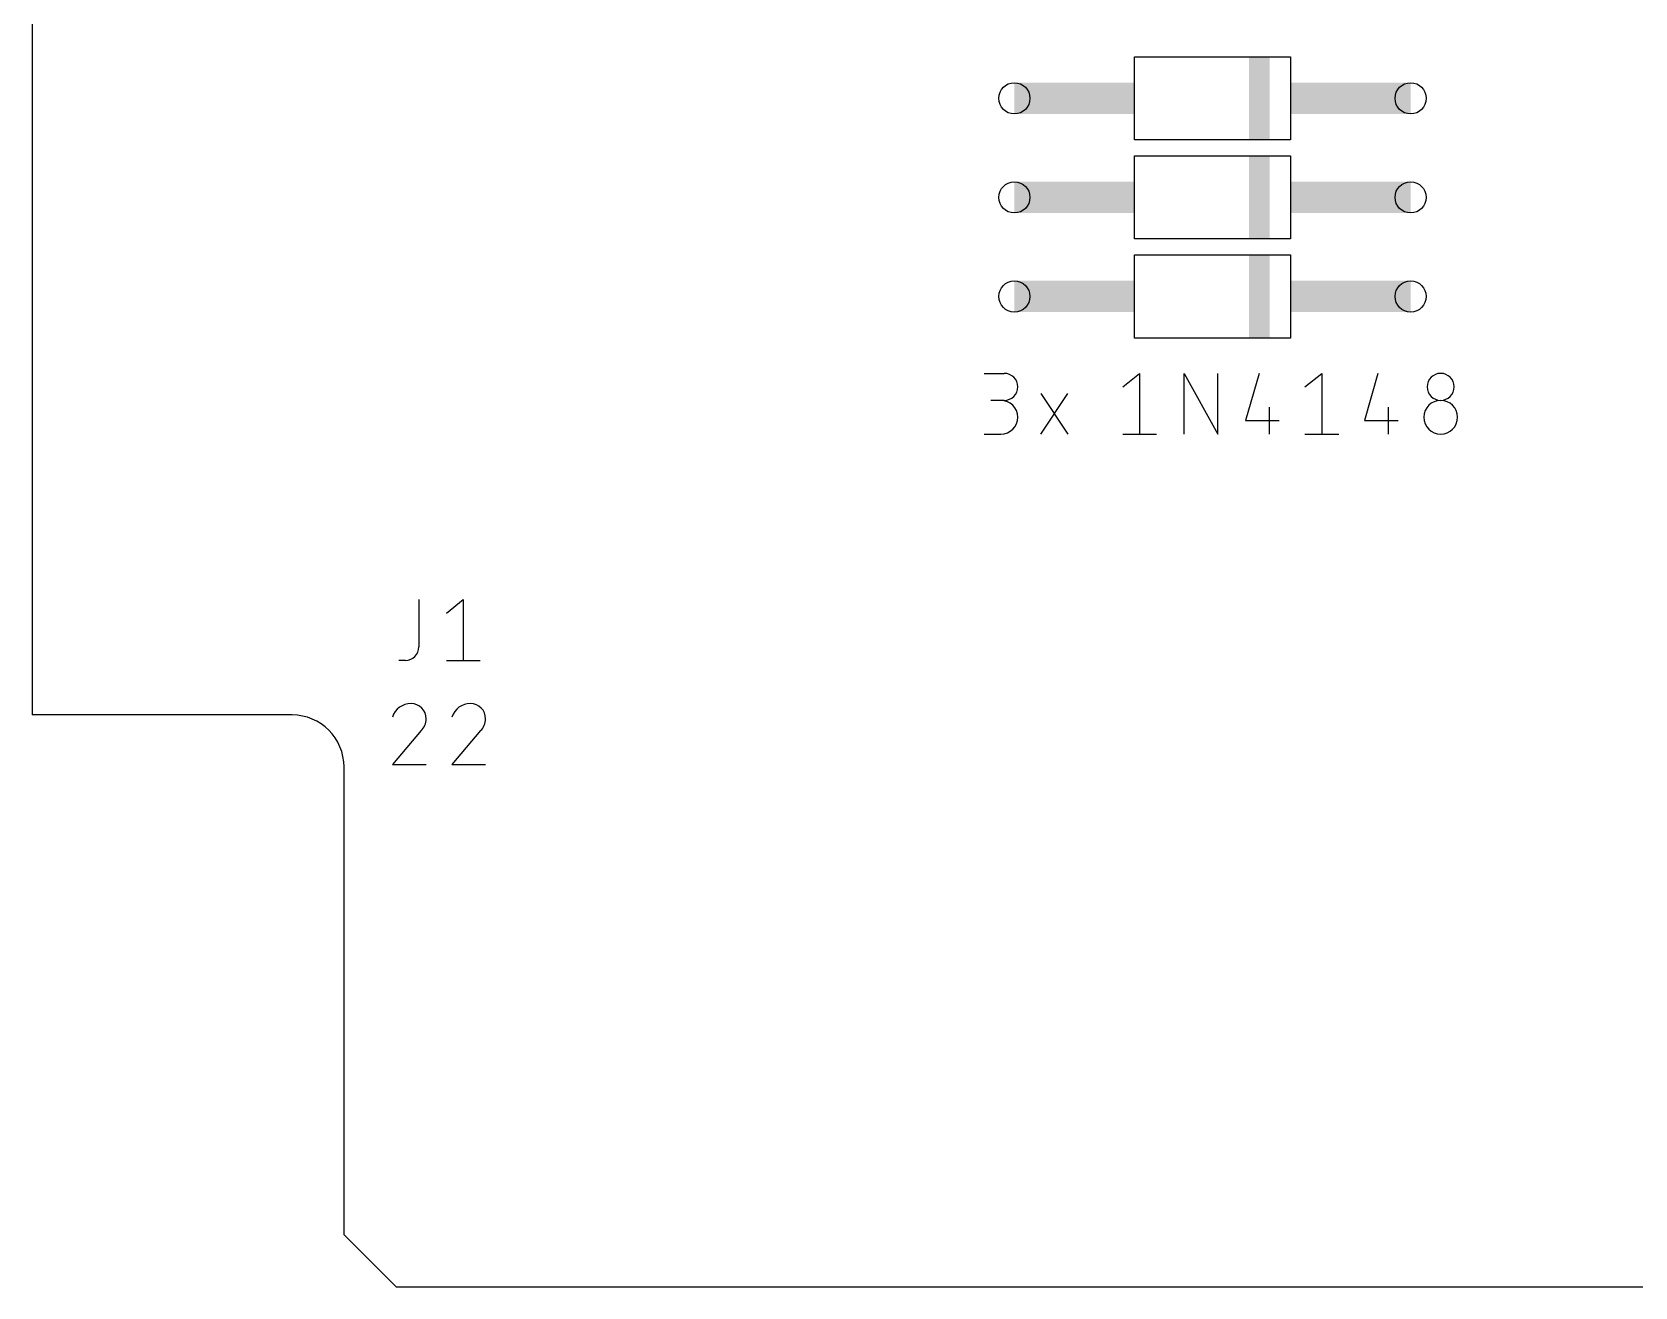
# Model space of a CAD drawing. Extents: x 0 to 102, y 0 to 103.
# Drawn here: x 0 to 30.83, y 0 to 24.13 of the extents above; entities that cross this region are included whole.
import ezdxf

# ---------------------------------------------------------------- set-up
doc = ezdxf.new("R2010")
doc.units = 0
for name, color, linetype in [('20', 30, 'CONTINUOUS'), ('21', 253, 'CONTINUOUS'), ('51', 253, 'CONTINUOUS')]:
    doc.layers.add(name, color=color, linetype=linetype)

# ---------------------------------------------------------------- blocks, each defined once
blk = doc.blocks.new('RECT')
blk.add_solid([(-0.5, -0.5), (0.5, -0.5), (-0.5, 0.5), (0.5, 0.5)])

msp = doc.modelspace()

# ---------------------------------------------------------------- linework, layer by layer
at = {"layer": '20'}
for p, q in [((0, 70), (0, 11)), ((5, 11), (0, 11)), ((6, 1), (6, 10)), ((6, 1), (7, 0)), ((7, 0), (95, 0))]:
    msp.add_line(p, q, dxfattribs=at)
msp.add_arc((5, 10), 1, 0, 90, dxfattribs=at)
at = {"layer": '21'}
for p, q in [((21.2013, 23.66), (24.2013, 23.66)), ((21.2013, 22.06), (21.2013, 23.66)), ((24.2013, 23.66), (24.2013, 22.06)), ((24.2013, 22.06), (21.2013, 22.06)), ((21.2013, 21.755), (24.2013, 21.755)), ((21.2013, 20.155), (21.2013, 21.755)), ((24.2013, 21.755), (24.2013, 20.155)), ((24.2013, 20.155), (21.2013, 20.155)), ((21.2013, 19.85), (24.2013, 19.85)), ((21.2013, 18.25), (21.2013, 19.85)), ((24.2013, 19.85), (24.2013, 18.25)), ((24.2013, 18.25), (21.2013, 18.25)), ((18.3071, 17.5705), (18.6965, 17.5705)), ((20.974, 17.3108), (21.2986, 17.5705)), ((21.2986, 17.5705), (21.2986, 16.402)), ((22.1551, 16.402), (22.1551, 17.5705)), ((22.1551, 17.5705), (22.8043, 16.402)), ((22.8043, 16.402), (22.8043, 17.5705)), ((23.5959, 17.5705), (23.3362, 16.6617)), ((24.4792, 17.3108), (24.8038, 17.5705)), ((24.8038, 17.5705), (24.8038, 16.402)), ((25.8819, 17.5705), (25.6222, 16.6617)), ((18.6965, 17.0512), (18.4369, 17.0512)), ((19.4007, 16.402), (19.9199, 17.181)), ((19.4007, 17.181), (19.9199, 16.402)), ((23.3362, 16.6617), (23.9854, 16.6617)), ((23.7906, 16.9213), (23.7906, 16.402)), ((25.6222, 16.6617), (26.2713, 16.6617)), ((26.0766, 16.9213), (26.0766, 16.402)), ((18.3071, 16.402), (18.6316, 16.402)), ((20.974, 16.402), (21.6232, 16.402)), ((24.4792, 16.402), (25.1283, 16.402)), ((7.4403, 13.2192), (7.4403, 12.3104)), ((7.9676, 12.9596), (8.2922, 13.2192)), ((8.2922, 13.2192), (8.2922, 12.0508)), ((7.1806, 12.0508), (7.0508, 12.0508)), ((7.9676, 12.0508), (8.6167, 12.0508)), ((7.4825, 10.6999), (6.9308, 10.0508)), ((8.6255, 10.6999), (8.0738, 10.0508)), ((6.9308, 10.0508), (7.5799, 10.0508)), ((8.0738, 10.0508), (8.7229, 10.0508))]:
    msp.add_line(p, q, dxfattribs=at)
for centre, radius, start, end in [((18.6965, 17.3108), 0.2596, 270, 90), ((27.0898, 17.3108), 0.2596, 0, 180), ((27.0898, 17.3108), 0.2596, 180, 0), ((18.6316, 16.7266), 0.3246, 270, 90), ((27.0898, 16.7266), 0.3246, 0, 180), ((27.0898, 16.7266), 0.3246, 180, 0), ((7.1806, 12.3104), 0.2596, 270, 0), ((7.2878, 10.8439), 0.3753, 90.0001, 162.0549), ((7.2878, 10.9271), 0.2921, 0, 90), ((8.4308, 10.8439), 0.3753, 90.0001, 162.0549), ((8.4308, 10.9271), 0.2921, 0, 90), ((7.2662, 10.9271), 0.3138, 313.604, 359.9996), ((8.4092, 10.9271), 0.3138, 313.604, 359.9996)]:
    msp.add_arc(centre, radius, start, end, dxfattribs=at)
at = {"layer": '51'}
for centre in [(18.8912, 22.86), (26.5113, 22.86), (18.8912, 20.955), (26.5113, 20.955), (18.8912, 19.05), (26.5113, 19.05)]:
    msp.add_circle(centre, 0.3, dxfattribs=at)

# ---------------------------------------------------------------- block references
at = {"layer": '21'}
for p, xscale, yscale in [((23.6013, 22.86), 0.4, 1.6), ((20.4018, 22.86), 1.5988, 0.6), ((23.6013, 20.955), 0.4, 1.6), ((20.4018, 20.955), 1.5988, 0.6), ((23.6013, 19.05), 0.4, 1.6), ((20.4018, 19.05), 1.5988, 0.6)]:
    msp.add_blockref('RECT', p, dxfattribs=dict(at, xscale=xscale, yscale=yscale))
at = {"layer": '21', "xscale": 1.5988, "yscale": 0.6, "rotation": 180}
for p in [(25.0007, 22.86), (25.0007, 20.955), (25.0007, 19.05)]:
    msp.add_blockref('RECT', p, dxfattribs=at)
at = {"layer": '51', "xscale": 0.7112, "yscale": 0.6}
for p in [(19.2469, 22.86), (19.2469, 20.955), (19.2469, 19.05)]:
    msp.add_blockref('RECT', p, dxfattribs=at)
at = {"layer": '51', "xscale": 0.7112, "yscale": 0.6, "rotation": 180}
for p in [(26.1557, 22.86), (26.1557, 20.955), (26.1557, 19.05)]:
    msp.add_blockref('RECT', p, dxfattribs=at)

doc.saveas('drawing.dxf')
